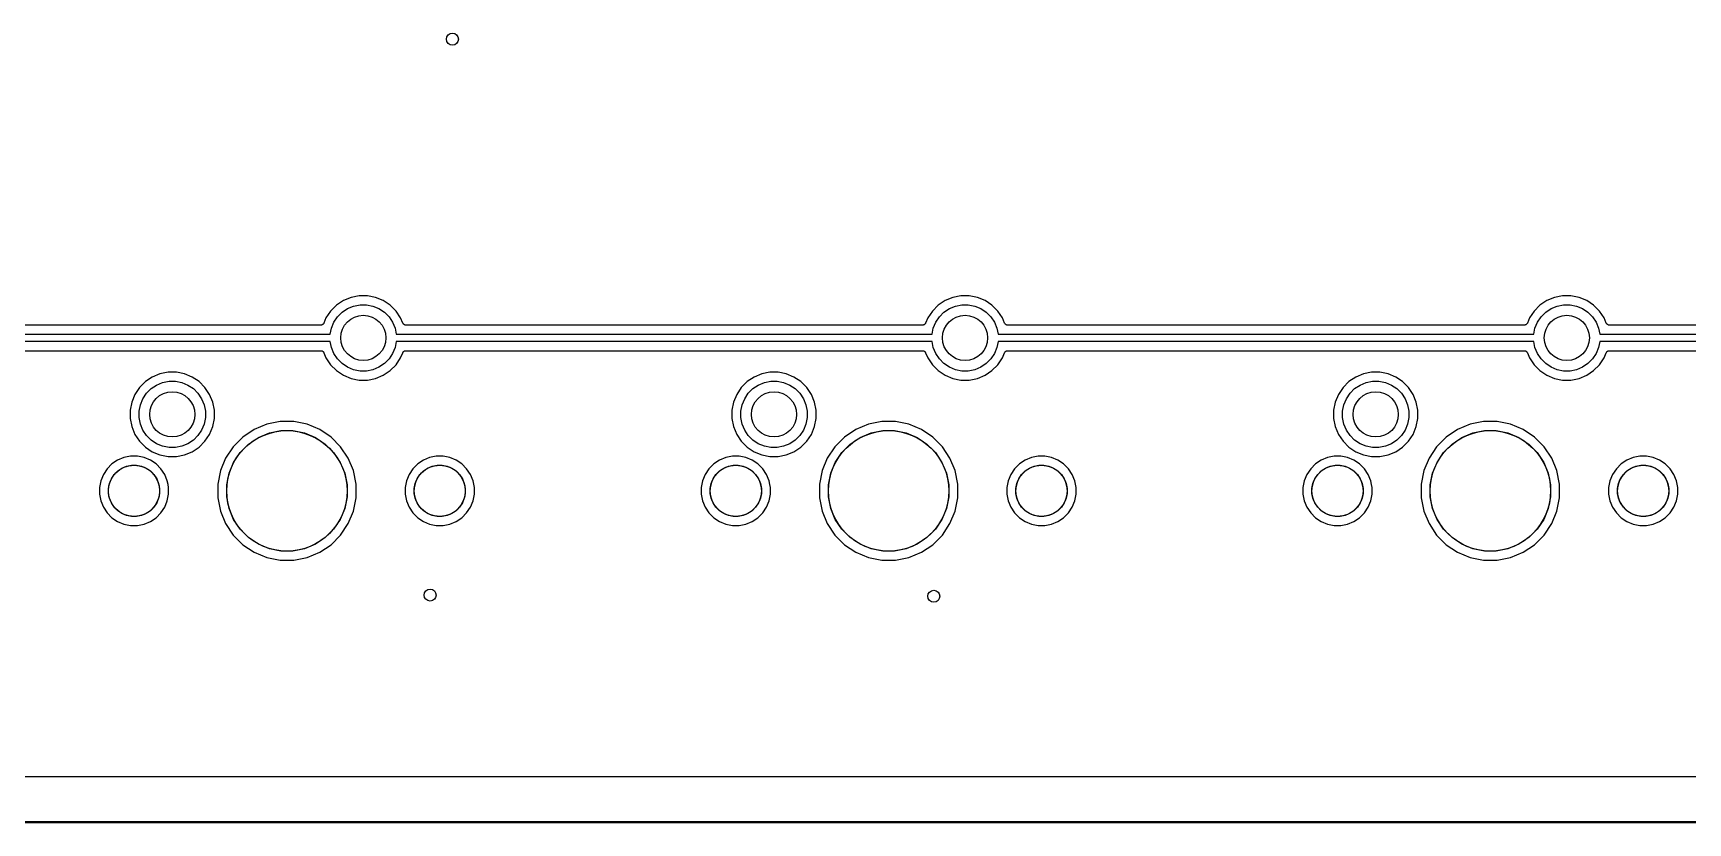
# Model space of a CAD drawing. Extents: x 13 to 148, y -136 to -18.
# Drawn here: x 61.6 to 116.6, y -136 to -109.8 of the extents above; entities that cross this region are included whole.
import ezdxf

# ---------------------------------------------------------------- set-up
doc = ezdxf.new("R2010")
doc.units = 0
doc.layers.add('BLACK', color=7, linetype='CONTINUOUS')

msp = doc.modelspace()

# ---------------------------------------------------------------- linework, layer by layer
at = {"layer": 'BLACK', "linetype": 'CONTINUOUS'}
for p, q in [((71.8768, -118.679), (71.6476, -118.833)), ((72.1316, -118.574), (71.8768, -118.679)), ((72.4021, -118.52), (72.1316, -118.574)), ((72.6779, -118.52), (72.4021, -118.52)), ((72.9484, -118.574), (72.6779, -118.52)), ((73.2031, -118.679), (72.9484, -118.574)), ((73.4324, -118.833), (73.2031, -118.679)), ((91.8768, -118.679), (91.6476, -118.833)), ((92.1316, -118.574), (91.8768, -118.679)), ((92.4021, -118.52), (92.1316, -118.574)), ((92.6779, -118.52), (92.4021, -118.52)), ((92.9484, -118.574), (92.6779, -118.52)), ((93.2031, -118.679), (92.9484, -118.574)), ((93.4324, -118.833), (93.2031, -118.679)), ((111.877, -118.679), (111.648, -118.833)), ((112.132, -118.574), (111.877, -118.679)), ((112.402, -118.52), (112.132, -118.574)), ((112.678, -118.52), (112.402, -118.52)), ((112.948, -118.574), (112.678, -118.52)), ((113.203, -118.679), (112.948, -118.574)), ((113.432, -118.833), (113.203, -118.679)), ((71.2993, -119.257), (71.2288, -119.427)), ((71.4526, -119.028), (71.2993, -119.257)), ((71.6476, -118.833), (71.4526, -119.028)), ((71.5652, -119.399), (71.6856, -119.219)), ((71.6856, -119.219), (71.8388, -119.066)), ((71.8388, -119.066), (72.019, -118.945)), ((72.019, -118.945), (72.2191, -118.862)), ((72.2191, -118.862), (72.4317, -118.82)), ((72.4317, -118.82), (72.6483, -118.82)), ((72.6483, -118.82), (72.8609, -118.862)), ((72.8609, -118.862), (73.061, -118.945)), ((73.061, -118.945), (73.2412, -119.066)), ((73.2412, -119.066), (73.3944, -119.219)), ((73.3944, -119.219), (73.5148, -119.399)), ((73.6274, -119.028), (73.4324, -118.833)), ((73.7807, -119.257), (73.6274, -119.028)), ((73.8512, -119.427), (73.7807, -119.257)), ((91.2993, -119.257), (91.2288, -119.427)), ((91.4526, -119.028), (91.2993, -119.257)), ((91.6476, -118.833), (91.4526, -119.028)), ((91.5652, -119.399), (91.6856, -119.219)), ((91.6856, -119.219), (91.8388, -119.066)), ((91.8388, -119.066), (92.019, -118.945)), ((92.019, -118.945), (92.2191, -118.862)), ((92.2191, -118.862), (92.4317, -118.82)), ((92.4317, -118.82), (92.6483, -118.82)), ((92.6483, -118.82), (92.8609, -118.862)), ((92.8609, -118.862), (93.061, -118.945)), ((93.061, -118.945), (93.2412, -119.066)), ((93.2412, -119.066), (93.3944, -119.219)), ((93.3944, -119.219), (93.5148, -119.399)), ((93.6274, -119.028), (93.4324, -118.833)), ((93.7807, -119.257), (93.6274, -119.028)), ((93.8512, -119.427), (93.7807, -119.257)), ((111.299, -119.257), (111.229, -119.427)), ((111.453, -119.028), (111.299, -119.257)), ((111.648, -118.833), (111.453, -119.028)), ((111.565, -119.399), (111.686, -119.219)), ((111.686, -119.219), (111.839, -119.066)), ((111.839, -119.066), (112.019, -118.945)), ((112.019, -118.945), (112.219, -118.862)), ((112.219, -118.862), (112.432, -118.82)), ((112.432, -118.82), (112.648, -118.82)), ((112.648, -118.82), (112.861, -118.862)), ((112.861, -118.862), (113.061, -118.945)), ((113.061, -118.945), (113.241, -119.066)), ((113.241, -119.066), (113.394, -119.219)), ((113.394, -119.219), (113.515, -119.399)), ((113.627, -119.028), (113.432, -118.833)), ((113.781, -119.257), (113.627, -119.028)), ((113.851, -119.427), (113.781, -119.257)), ((53.6367, -119.795), (71.4433, -119.795)), ((71.1272, -119.495), (53.9528, -119.495)), ((71.1374, -119.494), (71.1272, -119.495)), ((71.1476, -119.493), (71.1374, -119.494)), ((71.1481, -119.493), (71.1476, -119.493)), ((71.1486, -119.493), (71.1481, -119.493)), ((71.1584, -119.49), (71.1486, -119.493)), ((71.1682, -119.487), (71.1584, -119.49)), ((71.1686, -119.487), (71.1682, -119.487)), ((71.1691, -119.487), (71.1686, -119.487)), ((71.1782, -119.482), (71.1691, -119.487)), ((71.1873, -119.477), (71.1782, -119.482)), ((71.1876, -119.477), (71.1873, -119.477)), ((71.1881, -119.477), (71.1876, -119.477)), ((71.196, -119.47), (71.1881, -119.477)), ((71.204, -119.464), (71.196, -119.47)), ((71.2043, -119.463), (71.204, -119.464)), ((71.2047, -119.463), (71.2043, -119.463)), ((71.2112, -119.455), (71.2047, -119.463)), ((71.2178, -119.447), (71.2112, -119.455)), ((71.2181, -119.447), (71.2178, -119.447)), ((71.2184, -119.447), (71.2181, -119.447)), ((71.2233, -119.437), (71.2184, -119.447)), ((71.2282, -119.429), (71.2233, -119.437)), ((71.2286, -119.428), (71.2282, -119.429)), ((71.2288, -119.427), (71.2286, -119.428)), ((71.2286, -119.428), (71.2286, -119.428)), ((71.2286, -119.428), (71.2286, -119.428)), ((71.4433, -119.795), (71.4823, -119.599)), ((71.4823, -119.599), (71.5652, -119.399)), ((73.5148, -119.399), (73.5977, -119.599)), ((73.5977, -119.599), (73.6367, -119.795)), ((73.6367, -119.795), (91.4433, -119.795)), ((73.856, -119.436), (73.8512, -119.427)), ((73.8608, -119.445), (73.856, -119.436)), ((73.8611, -119.446), (73.8608, -119.445)), ((73.8613, -119.446), (73.8611, -119.446)), ((73.8678, -119.454), (73.8613, -119.446)), ((73.8742, -119.462), (73.8678, -119.454)), ((73.8746, -119.462), (73.8742, -119.462)), ((73.8749, -119.463), (73.8746, -119.462)), ((73.8828, -119.469), (73.8749, -119.463)), ((73.8907, -119.476), (73.8828, -119.469)), ((73.8911, -119.476), (73.8907, -119.476)), ((73.8915, -119.476), (73.8911, -119.476)), ((73.9005, -119.481), (73.8915, -119.476)), ((73.9095, -119.486), (73.9005, -119.481)), ((73.9099, -119.486), (73.9095, -119.486)), ((73.9104, -119.486), (73.9099, -119.486)), ((73.9201, -119.489), (73.9104, -119.486)), ((73.9299, -119.493), (73.9201, -119.489)), ((73.9304, -119.493), (73.9299, -119.493)), ((73.9309, -119.493), (73.9304, -119.493)), ((73.941, -119.494), (73.9309, -119.493)), ((73.9513, -119.495), (73.941, -119.494)), ((73.9522, -119.495), (73.9513, -119.495)), ((73.9523, -119.495), (73.9522, -119.495)), ((73.9522, -119.495), (73.9522, -119.495)), ((73.9528, -119.495), (73.9523, -119.495)), ((91.1272, -119.495), (73.9528, -119.495)), ((91.1374, -119.494), (91.1272, -119.495)), ((91.1476, -119.493), (91.1374, -119.494)), ((91.1481, -119.493), (91.1476, -119.493)), ((91.1486, -119.493), (91.1481, -119.493)), ((91.1584, -119.49), (91.1486, -119.493)), ((91.1682, -119.487), (91.1584, -119.49)), ((91.1686, -119.487), (91.1682, -119.487)), ((91.1691, -119.487), (91.1686, -119.487)), ((91.1782, -119.482), (91.1691, -119.487)), ((91.1873, -119.477), (91.1782, -119.482)), ((91.1876, -119.477), (91.1873, -119.477)), ((91.1881, -119.477), (91.1876, -119.477)), ((91.196, -119.47), (91.1881, -119.477)), ((91.204, -119.464), (91.196, -119.47)), ((91.2043, -119.463), (91.204, -119.464)), ((91.2047, -119.463), (91.2043, -119.463)), ((91.2112, -119.455), (91.2047, -119.463)), ((91.2178, -119.447), (91.2112, -119.455)), ((91.2181, -119.447), (91.2178, -119.447)), ((91.2184, -119.447), (91.2181, -119.447)), ((91.2233, -119.437), (91.2184, -119.447)), ((91.2282, -119.429), (91.2233, -119.437)), ((91.2286, -119.428), (91.2282, -119.429)), ((91.2288, -119.427), (91.2286, -119.428)), ((91.2286, -119.428), (91.2286, -119.428)), ((91.2286, -119.428), (91.2286, -119.428)), ((91.4433, -119.795), (91.4823, -119.599)), ((91.4823, -119.599), (91.5652, -119.399)), ((93.5148, -119.399), (93.5977, -119.599)), ((93.5977, -119.599), (93.6367, -119.795)), ((93.6367, -119.795), (111.443, -119.795)), ((93.856, -119.436), (93.8512, -119.427)), ((93.8608, -119.445), (93.856, -119.436)), ((93.8611, -119.446), (93.8608, -119.445)), ((93.8613, -119.446), (93.8611, -119.446)), ((93.8678, -119.454), (93.8613, -119.446)), ((93.8742, -119.462), (93.8678, -119.454)), ((93.8746, -119.462), (93.8742, -119.462)), ((93.8749, -119.463), (93.8746, -119.462)), ((93.8828, -119.469), (93.8749, -119.463)), ((93.8907, -119.476), (93.8828, -119.469)), ((93.8911, -119.476), (93.8907, -119.476)), ((93.8915, -119.476), (93.8911, -119.476)), ((93.9005, -119.481), (93.8915, -119.476)), ((93.9095, -119.486), (93.9005, -119.481)), ((93.9099, -119.486), (93.9095, -119.486)), ((93.9104, -119.486), (93.9099, -119.486)), ((93.9201, -119.489), (93.9104, -119.486)), ((93.9299, -119.493), (93.9201, -119.489)), ((93.9304, -119.493), (93.9299, -119.493)), ((93.9309, -119.493), (93.9304, -119.493)), ((93.941, -119.494), (93.9309, -119.493)), ((93.9513, -119.495), (93.941, -119.494)), ((93.9522, -119.495), (93.9513, -119.495)), ((93.9523, -119.495), (93.9522, -119.495)), ((93.9522, -119.495), (93.9522, -119.495)), ((93.9528, -119.495), (93.9523, -119.495)), ((111.127, -119.495), (93.9528, -119.495)), ((111.137, -119.494), (111.127, -119.495)), ((111.148, -119.493), (111.137, -119.494)), ((111.149, -119.493), (111.148, -119.493)), ((111.148, -119.493), (111.148, -119.493)), ((111.158, -119.49), (111.149, -119.493)), ((111.168, -119.487), (111.158, -119.49)), ((111.169, -119.487), (111.168, -119.487)), ((111.178, -119.482), (111.169, -119.487)), ((111.169, -119.487), (111.169, -119.487)), ((111.187, -119.477), (111.178, -119.482)), ((111.188, -119.477), (111.187, -119.477)), ((111.196, -119.47), (111.188, -119.477)), ((111.188, -119.477), (111.188, -119.477)), ((111.204, -119.464), (111.196, -119.47)), ((111.205, -119.463), (111.204, -119.463)), ((111.204, -119.463), (111.204, -119.464)), ((111.211, -119.455), (111.205, -119.463)), ((111.218, -119.447), (111.211, -119.455)), ((111.223, -119.437), (111.218, -119.447)), ((111.218, -119.447), (111.218, -119.447)), ((111.218, -119.447), (111.218, -119.447)), ((111.228, -119.429), (111.223, -119.437)), ((111.229, -119.428), (111.228, -119.429)), ((111.229, -119.427), (111.229, -119.428)), ((111.229, -119.428), (111.229, -119.428)), ((111.229, -119.428), (111.229, -119.428)), ((111.443, -119.795), (111.482, -119.599)), ((111.482, -119.599), (111.565, -119.399)), ((113.515, -119.399), (113.598, -119.599)), ((113.598, -119.599), (113.637, -119.795)), ((113.637, -119.795), (131.443, -119.795)), ((113.856, -119.436), (113.851, -119.427)), ((113.861, -119.445), (113.856, -119.436)), ((113.861, -119.446), (113.861, -119.445)), ((113.868, -119.454), (113.861, -119.446)), ((113.861, -119.446), (113.861, -119.446)), ((113.874, -119.462), (113.868, -119.454)), ((113.875, -119.462), (113.874, -119.462)), ((113.875, -119.463), (113.875, -119.462)), ((113.883, -119.469), (113.875, -119.463)), ((113.891, -119.476), (113.883, -119.469)), ((113.9, -119.481), (113.891, -119.476)), ((113.891, -119.476), (113.891, -119.476)), ((113.891, -119.476), (113.891, -119.476)), ((113.909, -119.486), (113.9, -119.481)), ((113.91, -119.486), (113.909, -119.486)), ((113.92, -119.489), (113.91, -119.486)), ((113.91, -119.486), (113.91, -119.486)), ((113.93, -119.493), (113.92, -119.489)), ((113.931, -119.493), (113.93, -119.493)), ((113.93, -119.493), (113.93, -119.493)), ((113.941, -119.494), (113.931, -119.493)), ((113.951, -119.495), (113.941, -119.494)), ((113.952, -119.495), (113.951, -119.495)), ((113.953, -119.495), (113.952, -119.495)), ((113.952, -119.495), (113.952, -119.495)), ((113.952, -119.495), (113.952, -119.495)), ((131.127, -119.495), (113.953, -119.495)), ((71.4433, -120.045), (53.6367, -120.045)), ((53.9528, -120.345), (71.1272, -120.345)), ((71.1272, -120.345), (71.1277, -120.345)), ((71.1277, -120.345), (71.1278, -120.345)), ((71.1278, -120.345), (71.1278, -120.345)), ((71.1278, -120.345), (71.1287, -120.345)), ((71.1287, -120.345), (71.1389, -120.346)), ((71.1389, -120.346), (71.1491, -120.347)), ((71.1491, -120.347), (71.1496, -120.347)), ((71.1496, -120.347), (71.1501, -120.347)), ((71.1501, -120.347), (71.1599, -120.351)), ((71.1599, -120.351), (71.1696, -120.354)), ((71.1696, -120.354), (71.1701, -120.354)), ((71.1701, -120.354), (71.1705, -120.354)), ((71.1705, -120.354), (71.1795, -120.359)), ((71.1795, -120.359), (71.1885, -120.364)), ((71.1885, -120.364), (71.1889, -120.364)), ((71.1889, -120.364), (71.1893, -120.364)), ((71.1893, -120.364), (71.1972, -120.371)), ((71.1972, -120.371), (71.2051, -120.377)), ((71.2051, -120.377), (71.2054, -120.378)), ((71.2054, -120.378), (71.2058, -120.378)), ((71.2058, -120.378), (71.2122, -120.386)), ((71.2122, -120.386), (71.2187, -120.394)), ((71.2187, -120.394), (71.2189, -120.394)), ((71.2189, -120.394), (71.2192, -120.395)), ((71.2192, -120.395), (71.224, -120.404)), ((71.224, -120.404), (71.2288, -120.413)), ((71.2288, -120.413), (71.2993, -120.583)), ((71.4823, -120.241), (71.4433, -120.045)), ((71.5652, -120.441), (71.4823, -120.241)), ((71.6856, -120.621), (71.5652, -120.441)), ((73.5148, -120.441), (73.3944, -120.621)), ((73.5977, -120.241), (73.5148, -120.441)), ((73.6367, -120.045), (73.5977, -120.241)), ((91.4433, -120.045), (73.6367, -120.045)), ((73.7807, -120.583), (73.8512, -120.413)), ((73.8512, -120.413), (73.8514, -120.412)), ((73.8514, -120.412), (73.8518, -120.411)), ((73.8514, -120.412), (73.8514, -120.412)), ((73.8514, -120.412), (73.8514, -120.412)), ((73.8518, -120.411), (73.8567, -120.403)), ((73.8567, -120.403), (73.8616, -120.393)), ((73.8616, -120.393), (73.8619, -120.393)), ((73.8619, -120.393), (73.8622, -120.393)), ((73.8622, -120.393), (73.8687, -120.385)), ((73.8687, -120.385), (73.8753, -120.377)), ((73.8753, -120.377), (73.8757, -120.377)), ((73.8757, -120.377), (73.876, -120.376)), ((73.876, -120.376), (73.8839, -120.37)), ((73.8839, -120.37), (73.8919, -120.363)), ((73.8919, -120.363), (73.8924, -120.363)), ((73.8924, -120.363), (73.8927, -120.363)), ((73.8927, -120.363), (73.9018, -120.358)), ((73.9018, -120.358), (73.9109, -120.353)), ((73.9109, -120.353), (73.9113, -120.353)), ((73.9113, -120.353), (73.9118, -120.353)), ((73.9118, -120.353), (73.9216, -120.35)), ((73.9216, -120.35), (73.9314, -120.347)), ((73.9314, -120.347), (73.9319, -120.347)), ((73.9319, -120.347), (73.9324, -120.347)), ((73.9324, -120.347), (73.9425, -120.346)), ((73.9425, -120.346), (73.9528, -120.345)), ((73.9528, -120.345), (91.1272, -120.345)), ((91.1272, -120.345), (91.1277, -120.345)), ((91.1277, -120.345), (91.1278, -120.345)), ((91.1278, -120.345), (91.1278, -120.345)), ((91.1278, -120.345), (91.1287, -120.345)), ((91.1287, -120.345), (91.1389, -120.346)), ((91.1389, -120.346), (91.1491, -120.347)), ((91.1491, -120.347), (91.1496, -120.347)), ((91.1496, -120.347), (91.1501, -120.347)), ((91.1501, -120.347), (91.1599, -120.351)), ((91.1599, -120.351), (91.1696, -120.354)), ((91.1696, -120.354), (91.1701, -120.354)), ((91.1701, -120.354), (91.1705, -120.354)), ((91.1705, -120.354), (91.1795, -120.359)), ((91.1795, -120.359), (91.1885, -120.364)), ((91.1885, -120.364), (91.1889, -120.364)), ((91.1889, -120.364), (91.1893, -120.364)), ((91.1893, -120.364), (91.1972, -120.371)), ((91.1972, -120.371), (91.2051, -120.377)), ((91.2051, -120.377), (91.2054, -120.378)), ((91.2054, -120.378), (91.2058, -120.378)), ((91.2058, -120.378), (91.2122, -120.386)), ((91.2122, -120.386), (91.2187, -120.394)), ((91.2187, -120.394), (91.2189, -120.394)), ((91.2189, -120.394), (91.2192, -120.395)), ((91.2192, -120.395), (91.224, -120.404)), ((91.224, -120.404), (91.2288, -120.413)), ((91.2288, -120.413), (91.2993, -120.583)), ((91.4823, -120.241), (91.4433, -120.045)), ((91.5652, -120.441), (91.4823, -120.241)), ((91.6856, -120.621), (91.5652, -120.441)), ((93.5148, -120.441), (93.3944, -120.621)), ((93.5977, -120.241), (93.5148, -120.441)), ((93.6367, -120.045), (93.5977, -120.241)), ((111.443, -120.045), (93.6367, -120.045)), ((93.7807, -120.583), (93.8512, -120.413)), ((93.8512, -120.413), (93.8514, -120.412)), ((93.8514, -120.412), (93.8518, -120.411)), ((93.8514, -120.412), (93.8514, -120.412)), ((93.8514, -120.412), (93.8514, -120.412)), ((93.8518, -120.411), (93.8567, -120.403)), ((93.8567, -120.403), (93.8616, -120.393)), ((93.8616, -120.393), (93.8619, -120.393)), ((93.8619, -120.393), (93.8622, -120.393)), ((93.8622, -120.393), (93.8687, -120.385)), ((93.8687, -120.385), (93.8753, -120.377)), ((93.8753, -120.377), (93.8757, -120.377)), ((93.8757, -120.377), (93.876, -120.376)), ((93.876, -120.376), (93.8839, -120.37)), ((93.8839, -120.37), (93.8919, -120.363)), ((93.8919, -120.363), (93.8924, -120.363)), ((93.8924, -120.363), (93.8927, -120.363)), ((93.8927, -120.363), (93.9018, -120.358)), ((93.9018, -120.358), (93.9109, -120.353)), ((93.9109, -120.353), (93.9113, -120.353)), ((93.9113, -120.353), (93.9118, -120.353)), ((93.9118, -120.353), (93.9216, -120.35)), ((93.9216, -120.35), (93.9314, -120.347)), ((93.9314, -120.347), (93.9319, -120.347)), ((93.9319, -120.347), (93.9324, -120.347)), ((93.9324, -120.347), (93.9425, -120.346)), ((93.9425, -120.346), (93.9528, -120.345)), ((93.9528, -120.345), (111.127, -120.345)), ((111.127, -120.345), (111.128, -120.345)), ((111.128, -120.345), (111.128, -120.345)), ((111.128, -120.345), (111.128, -120.345)), ((111.128, -120.345), (111.129, -120.345)), ((111.129, -120.345), (111.139, -120.346)), ((111.139, -120.346), (111.149, -120.347)), ((111.149, -120.347), (111.15, -120.347)), ((111.15, -120.347), (111.15, -120.347)), ((111.15, -120.347), (111.16, -120.351)), ((111.16, -120.351), (111.17, -120.354)), ((111.17, -120.354), (111.17, -120.354)), ((111.17, -120.354), (111.171, -120.354)), ((111.171, -120.354), (111.18, -120.359)), ((111.18, -120.359), (111.189, -120.364)), ((111.189, -120.364), (111.189, -120.364)), ((111.189, -120.364), (111.189, -120.364)), ((111.189, -120.364), (111.197, -120.371)), ((111.197, -120.371), (111.205, -120.377)), ((111.205, -120.377), (111.205, -120.378)), ((111.205, -120.378), (111.206, -120.378)), ((111.206, -120.378), (111.212, -120.386)), ((111.212, -120.386), (111.219, -120.394)), ((111.219, -120.394), (111.219, -120.394)), ((111.219, -120.394), (111.219, -120.395)), ((111.219, -120.395), (111.224, -120.404)), ((111.224, -120.404), (111.229, -120.413)), ((111.229, -120.413), (111.299, -120.583)), ((111.482, -120.241), (111.443, -120.045)), ((111.565, -120.441), (111.482, -120.241)), ((111.686, -120.621), (111.565, -120.441)), ((113.515, -120.441), (113.394, -120.621)), ((113.598, -120.241), (113.515, -120.441)), ((113.637, -120.045), (113.598, -120.241)), ((131.443, -120.045), (113.637, -120.045)), ((113.781, -120.583), (113.851, -120.413)), ((113.851, -120.412), (113.852, -120.411)), ((113.851, -120.413), (113.851, -120.412)), ((113.851, -120.412), (113.851, -120.412)), ((113.851, -120.412), (113.851, -120.412)), ((113.852, -120.411), (113.857, -120.403)), ((113.857, -120.403), (113.862, -120.393)), ((113.862, -120.393), (113.869, -120.385)), ((113.862, -120.393), (113.862, -120.393)), ((113.862, -120.393), (113.862, -120.393)), ((113.869, -120.385), (113.875, -120.377)), ((113.875, -120.377), (113.876, -120.377)), ((113.876, -120.376), (113.884, -120.37)), ((113.876, -120.377), (113.876, -120.376)), ((113.884, -120.37), (113.892, -120.363)), ((113.892, -120.363), (113.892, -120.363)), ((113.892, -120.363), (113.893, -120.363)), ((113.893, -120.363), (113.902, -120.358)), ((113.902, -120.358), (113.911, -120.353)), ((113.911, -120.353), (113.911, -120.353)), ((113.911, -120.353), (113.912, -120.353)), ((113.912, -120.353), (113.922, -120.35)), ((113.922, -120.35), (113.931, -120.347)), ((113.931, -120.347), (113.932, -120.347)), ((113.932, -120.347), (113.943, -120.346)), ((113.932, -120.347), (113.932, -120.347)), ((113.943, -120.346), (113.953, -120.345)), ((113.953, -120.345), (131.127, -120.345)), ((71.2993, -120.583), (71.4526, -120.812)), ((71.4526, -120.812), (71.6476, -121.007)), ((71.8388, -120.774), (71.6856, -120.621)), ((72.019, -120.895), (71.8388, -120.774)), ((72.2191, -120.978), (72.019, -120.895)), ((72.4317, -121.02), (72.2191, -120.978)), ((72.8609, -120.978), (72.6483, -121.02)), ((73.061, -120.895), (72.8609, -120.978)), ((73.2412, -120.774), (73.061, -120.895)), ((73.3944, -120.621), (73.2412, -120.774)), ((73.4324, -121.007), (73.6274, -120.812)), ((73.6274, -120.812), (73.7807, -120.583)), ((91.2993, -120.583), (91.4526, -120.812)), ((91.4526, -120.812), (91.6476, -121.007)), ((91.8388, -120.774), (91.6856, -120.621)), ((92.019, -120.895), (91.8388, -120.774)), ((92.2191, -120.978), (92.019, -120.895)), ((92.4317, -121.02), (92.2191, -120.978)), ((92.8609, -120.978), (92.6483, -121.02)), ((93.061, -120.895), (92.8609, -120.978)), ((93.2412, -120.774), (93.061, -120.895)), ((93.3944, -120.621), (93.2412, -120.774)), ((93.4324, -121.007), (93.6274, -120.812)), ((93.6274, -120.812), (93.7807, -120.583)), ((111.299, -120.583), (111.453, -120.812)), ((111.453, -120.812), (111.648, -121.007)), ((111.839, -120.774), (111.686, -120.621)), ((112.019, -120.895), (111.839, -120.774)), ((112.219, -120.978), (112.019, -120.895)), ((112.432, -121.02), (112.219, -120.978)), ((112.861, -120.978), (112.648, -121.02)), ((113.061, -120.895), (112.861, -120.978)), ((113.241, -120.774), (113.061, -120.895)), ((113.394, -120.621), (113.241, -120.774)), ((113.432, -121.007), (113.627, -120.812)), ((113.627, -120.812), (113.781, -120.583)), ((65.2976, -121.373), (65.1025, -121.568)), ((65.5268, -121.219), (65.2976, -121.373)), ((65.4888, -121.606), (65.669, -121.485)), ((65.7816, -121.114), (65.5268, -121.219)), ((65.669, -121.485), (65.8691, -121.402)), ((66.0521, -121.06), (65.7816, -121.114)), ((65.8691, -121.402), (66.0817, -121.36)), ((66.3279, -121.06), (66.0521, -121.06)), ((66.0817, -121.36), (66.2983, -121.36)), ((66.2983, -121.36), (66.5109, -121.402)), ((66.5984, -121.114), (66.3279, -121.06)), ((66.5109, -121.402), (66.711, -121.485)), ((66.8531, -121.219), (66.5984, -121.114)), ((66.711, -121.485), (66.8912, -121.606)), ((67.0824, -121.373), (66.8531, -121.219)), ((67.2775, -121.568), (67.0824, -121.373)), ((71.6476, -121.007), (71.8768, -121.161)), ((71.8768, -121.161), (72.1316, -121.266)), ((72.1316, -121.266), (72.4021, -121.32)), ((72.4021, -121.32), (72.6779, -121.32)), ((72.6483, -121.02), (72.4317, -121.02)), ((72.6779, -121.32), (72.9484, -121.266)), ((72.9484, -121.266), (73.2031, -121.161)), ((73.2031, -121.161), (73.4324, -121.007)), ((85.2976, -121.373), (85.1025, -121.568)), ((85.5268, -121.219), (85.2976, -121.373)), ((85.4888, -121.606), (85.669, -121.485)), ((85.7816, -121.114), (85.5268, -121.219)), ((85.669, -121.485), (85.8691, -121.402)), ((86.0521, -121.06), (85.7816, -121.114)), ((85.8691, -121.402), (86.0817, -121.36)), ((86.3279, -121.06), (86.0521, -121.06)), ((86.0817, -121.36), (86.2983, -121.36)), ((86.2983, -121.36), (86.5109, -121.402)), ((86.5984, -121.114), (86.3279, -121.06)), ((86.5109, -121.402), (86.711, -121.485)), ((86.8531, -121.219), (86.5984, -121.114)), ((86.711, -121.485), (86.8912, -121.606)), ((87.0824, -121.373), (86.8531, -121.219)), ((87.2775, -121.568), (87.0824, -121.373)), ((91.6476, -121.007), (91.8768, -121.161)), ((91.8768, -121.161), (92.1316, -121.266)), ((92.1316, -121.266), (92.4021, -121.32)), ((92.4021, -121.32), (92.6779, -121.32)), ((92.6483, -121.02), (92.4317, -121.02)), ((92.6779, -121.32), (92.9484, -121.266)), ((92.9484, -121.266), (93.2031, -121.161)), ((93.2031, -121.161), (93.4324, -121.007)), ((105.298, -121.373), (105.103, -121.568)), ((105.527, -121.219), (105.298, -121.373)), ((105.489, -121.606), (105.669, -121.485)), ((105.782, -121.114), (105.527, -121.219)), ((105.669, -121.485), (105.869, -121.402)), ((106.052, -121.06), (105.782, -121.114)), ((105.869, -121.402), (106.082, -121.36)), ((106.328, -121.06), (106.052, -121.06)), ((106.082, -121.36), (106.298, -121.36)), ((106.298, -121.36), (106.511, -121.402)), ((106.598, -121.114), (106.328, -121.06)), ((106.511, -121.402), (106.711, -121.485)), ((106.853, -121.219), (106.598, -121.114)), ((106.711, -121.485), (106.891, -121.606)), ((107.082, -121.373), (106.853, -121.219)), ((107.277, -121.568), (107.082, -121.373)), ((111.648, -121.007), (111.877, -121.161)), ((111.877, -121.161), (112.132, -121.266)), ((112.132, -121.266), (112.402, -121.32)), ((112.402, -121.32), (112.678, -121.32)), ((112.648, -121.02), (112.432, -121.02)), ((112.678, -121.32), (112.948, -121.266)), ((112.948, -121.266), (113.203, -121.161)), ((113.203, -121.161), (113.432, -121.007)), ((64.8438, -122.052), (64.79, -122.322)), ((64.9493, -121.797), (64.8438, -122.052)), ((65.1025, -121.568), (64.9493, -121.797)), ((65.1323, -122.139), (65.2152, -121.939)), ((65.2152, -121.939), (65.3356, -121.759)), ((65.3356, -121.759), (65.4888, -121.606)), ((66.8912, -121.606), (67.0444, -121.759)), ((67.0444, -121.759), (67.1648, -121.939)), ((67.1648, -121.939), (67.2477, -122.139)), ((67.4307, -121.797), (67.2775, -121.568)), ((67.5362, -122.052), (67.4307, -121.797)), ((67.59, -122.322), (67.5362, -122.052)), ((84.8438, -122.052), (84.79, -122.322)), ((84.9493, -121.797), (84.8438, -122.052)), ((85.1025, -121.568), (84.9493, -121.797)), ((85.1323, -122.139), (85.2152, -121.939)), ((85.2152, -121.939), (85.3356, -121.759)), ((85.3356, -121.759), (85.4888, -121.606)), ((86.8912, -121.606), (87.0444, -121.759)), ((87.0444, -121.759), (87.1648, -121.939)), ((87.1648, -121.939), (87.2477, -122.139)), ((87.4307, -121.797), (87.2775, -121.568)), ((87.5362, -122.052), (87.4307, -121.797)), ((87.59, -122.322), (87.5362, -122.052)), ((104.844, -122.052), (104.79, -122.322)), ((104.949, -121.797), (104.844, -122.052)), ((105.103, -121.568), (104.949, -121.797)), ((105.132, -122.139), (105.215, -121.939)), ((105.215, -121.939), (105.336, -121.759)), ((105.336, -121.759), (105.489, -121.606)), ((106.891, -121.606), (107.044, -121.759)), ((107.044, -121.759), (107.165, -121.939)), ((107.165, -121.939), (107.248, -122.139)), ((107.431, -121.797), (107.277, -121.568)), ((107.536, -122.052), (107.431, -121.797)), ((107.59, -122.322), (107.536, -122.052)), ((64.79, -122.322), (64.79, -122.598)), ((64.79, -122.598), (64.8438, -122.868)), ((65.09, -122.352), (65.1323, -122.139)), ((65.09, -122.568), (65.09, -122.352)), ((65.1323, -122.781), (65.09, -122.568)), ((67.2477, -122.139), (67.29, -122.352)), ((67.29, -122.568), (67.2477, -122.781)), ((67.29, -122.352), (67.29, -122.568)), ((67.5362, -122.868), (67.59, -122.598)), ((67.59, -122.598), (67.59, -122.322)), ((84.79, -122.322), (84.79, -122.598)), ((84.79, -122.598), (84.8438, -122.868)), ((85.09, -122.352), (85.1323, -122.139)), ((85.09, -122.568), (85.09, -122.352)), ((85.1323, -122.781), (85.09, -122.568)), ((87.2477, -122.139), (87.29, -122.352)), ((87.29, -122.568), (87.2477, -122.781)), ((87.29, -122.352), (87.29, -122.568)), ((87.5362, -122.868), (87.59, -122.598)), ((87.59, -122.598), (87.59, -122.322)), ((104.79, -122.322), (104.79, -122.598)), ((104.79, -122.598), (104.844, -122.868)), ((105.09, -122.352), (105.132, -122.139)), ((105.09, -122.568), (105.09, -122.352)), ((105.132, -122.781), (105.09, -122.568)), ((107.248, -122.139), (107.29, -122.352)), ((107.29, -122.568), (107.248, -122.781)), ((107.29, -122.352), (107.29, -122.568)), ((107.536, -122.868), (107.59, -122.598)), ((107.59, -122.598), (107.59, -122.322)), ((64.8438, -122.868), (64.9493, -123.123)), ((64.9493, -123.123), (65.1025, -123.352)), ((65.2152, -122.981), (65.1323, -122.781)), ((65.3356, -123.161), (65.2152, -122.981)), ((65.4888, -123.314), (65.3356, -123.161)), ((67.0444, -123.161), (66.8912, -123.314)), ((67.1648, -122.981), (67.0444, -123.161)), ((67.2477, -122.781), (67.1648, -122.981)), ((67.2775, -123.352), (67.4307, -123.123)), ((67.4307, -123.123), (67.5362, -122.868)), ((68.9105, -122.962), (68.5338, -123.213)), ((69.3291, -122.788), (68.9105, -122.962)), ((69.0526, -123.228), (69.4166, -123.077)), ((69.7735, -122.7), (69.3291, -122.788)), ((69.4166, -123.077), (69.803, -123)), ((70.2265, -122.7), (69.7735, -122.7)), ((69.803, -123), (70.197, -123)), ((70.197, -123), (70.5834, -123.077)), ((70.6709, -122.788), (70.2265, -122.7)), ((70.5834, -123.077), (70.9474, -123.228)), ((71.0895, -122.962), (70.6709, -122.788)), ((71.4662, -123.213), (71.0895, -122.962)), ((84.8438, -122.868), (84.9493, -123.123)), ((84.9493, -123.123), (85.1025, -123.352)), ((85.2152, -122.981), (85.1323, -122.781)), ((85.3356, -123.161), (85.2152, -122.981)), ((85.4888, -123.314), (85.3356, -123.161)), ((87.0444, -123.161), (86.8912, -123.314)), ((87.1648, -122.981), (87.0444, -123.161)), ((87.2477, -122.781), (87.1648, -122.981)), ((87.2775, -123.352), (87.4307, -123.123)), ((87.4307, -123.123), (87.5362, -122.868)), ((88.9105, -122.962), (88.5338, -123.213)), ((89.3291, -122.788), (88.9105, -122.962)), ((89.0526, -123.228), (89.4166, -123.077)), ((89.7735, -122.7), (89.3291, -122.788)), ((89.4166, -123.077), (89.803, -123)), ((90.2265, -122.7), (89.7735, -122.7)), ((89.803, -123), (90.197, -123)), ((90.197, -123), (90.5834, -123.077)), ((90.6709, -122.788), (90.2265, -122.7)), ((90.5834, -123.077), (90.9474, -123.228)), ((91.0895, -122.962), (90.6709, -122.788)), ((91.4662, -123.213), (91.0895, -122.962)), ((104.844, -122.868), (104.949, -123.123)), ((104.949, -123.123), (105.103, -123.352)), ((105.215, -122.981), (105.132, -122.781)), ((105.336, -123.161), (105.215, -122.981)), ((105.489, -123.314), (105.336, -123.161)), ((107.044, -123.161), (106.891, -123.314)), ((107.165, -122.981), (107.044, -123.161)), ((107.248, -122.781), (107.165, -122.981)), ((107.277, -123.352), (107.431, -123.123)), ((107.431, -123.123), (107.536, -122.868)), ((108.911, -122.962), (108.534, -123.213)), ((109.329, -122.788), (108.911, -122.962)), ((109.053, -123.228), (109.417, -123.077)), ((109.773, -122.7), (109.329, -122.788)), ((109.417, -123.077), (109.803, -123)), ((110.227, -122.7), (109.773, -122.7)), ((109.803, -123), (110.197, -123)), ((110.197, -123), (110.583, -123.077)), ((110.671, -122.788), (110.227, -122.7)), ((110.583, -123.077), (110.947, -123.228)), ((111.089, -122.962), (110.671, -122.788)), ((111.466, -123.213), (111.089, -122.962)), ((65.1025, -123.352), (65.2976, -123.547)), ((65.2976, -123.547), (65.5268, -123.701)), ((65.669, -123.435), (65.4888, -123.314)), ((65.5268, -123.701), (65.7816, -123.806)), ((65.8691, -123.518), (65.669, -123.435)), ((66.0817, -123.56), (65.8691, -123.518)), ((66.2983, -123.56), (66.0817, -123.56)), ((66.5109, -123.518), (66.2983, -123.56)), ((66.711, -123.435), (66.5109, -123.518)), ((66.5984, -123.806), (66.8531, -123.701)), ((66.8912, -123.314), (66.711, -123.435)), ((66.8531, -123.701), (67.0824, -123.547)), ((67.0824, -123.547), (67.2775, -123.352)), ((68.2135, -123.534), (67.9618, -123.911)), ((68.5338, -123.213), (68.2135, -123.534)), ((68.2276, -124.053), (68.4465, -123.725)), ((68.4465, -123.725), (68.7251, -123.446)), ((68.7251, -123.446), (69.0526, -123.228)), ((70.9474, -123.228), (71.2749, -123.446)), ((71.2749, -123.446), (71.5535, -123.725)), ((71.7865, -123.534), (71.4662, -123.213)), ((71.5535, -123.725), (71.7724, -124.053)), ((72.0382, -123.911), (71.7865, -123.534)), ((85.1025, -123.352), (85.2976, -123.547)), ((85.2976, -123.547), (85.5268, -123.701)), ((85.669, -123.435), (85.4888, -123.314)), ((85.5268, -123.701), (85.7816, -123.806)), ((85.8691, -123.518), (85.669, -123.435)), ((86.0817, -123.56), (85.8691, -123.518)), ((86.2983, -123.56), (86.0817, -123.56)), ((86.5109, -123.518), (86.2983, -123.56)), ((86.711, -123.435), (86.5109, -123.518)), ((86.5984, -123.806), (86.8531, -123.701)), ((86.8912, -123.314), (86.711, -123.435)), ((86.8531, -123.701), (87.0824, -123.547)), ((87.0824, -123.547), (87.2775, -123.352)), ((88.2135, -123.534), (87.9618, -123.911)), ((88.5338, -123.213), (88.2135, -123.534)), ((88.2276, -124.053), (88.4465, -123.725)), ((88.4465, -123.725), (88.7251, -123.446)), ((88.7251, -123.446), (89.0526, -123.228)), ((90.9474, -123.228), (91.2749, -123.446)), ((91.2749, -123.446), (91.5535, -123.725)), ((91.7865, -123.534), (91.4662, -123.213)), ((91.5535, -123.725), (91.7724, -124.053)), ((92.0382, -123.911), (91.7865, -123.534)), ((105.103, -123.352), (105.298, -123.547)), ((105.298, -123.547), (105.527, -123.701)), ((105.669, -123.435), (105.489, -123.314)), ((105.527, -123.701), (105.782, -123.806)), ((105.869, -123.518), (105.669, -123.435)), ((106.082, -123.56), (105.869, -123.518)), ((106.298, -123.56), (106.082, -123.56)), ((106.511, -123.518), (106.298, -123.56)), ((106.711, -123.435), (106.511, -123.518)), ((106.598, -123.806), (106.853, -123.701)), ((106.891, -123.314), (106.711, -123.435)), ((106.853, -123.701), (107.082, -123.547)), ((107.082, -123.547), (107.277, -123.352)), ((108.213, -123.534), (107.962, -123.911)), ((108.534, -123.213), (108.213, -123.534)), ((108.228, -124.053), (108.446, -123.725)), ((108.446, -123.725), (108.725, -123.446)), ((108.725, -123.446), (109.053, -123.228)), ((110.947, -123.228), (111.275, -123.446)), ((111.275, -123.446), (111.554, -123.725)), ((111.787, -123.534), (111.466, -123.213)), ((111.554, -123.725), (111.772, -124.053)), ((112.038, -123.911), (111.787, -123.534)), ((64.0267, -124.267), (63.9009, -124.455)), ((64.1869, -124.107), (64.0267, -124.267)), ((64.3753, -123.981), (64.1869, -124.107)), ((64.5846, -123.894), (64.3753, -123.981)), ((64.3782, -124.34), (64.5174, -124.247)), ((64.5174, -124.247), (64.6721, -124.183)), ((64.8067, -123.85), (64.5846, -123.894)), ((64.6721, -124.183), (64.8363, -124.15)), ((65.0333, -123.85), (64.8067, -123.85)), ((64.8363, -124.15), (65.0037, -124.15)), ((65.0037, -124.15), (65.1679, -124.183)), ((65.2554, -123.894), (65.0333, -123.85)), ((65.1679, -124.183), (65.3226, -124.247)), ((65.4647, -123.981), (65.2554, -123.894)), ((65.3226, -124.247), (65.4618, -124.34)), ((65.6531, -124.107), (65.4647, -123.981)), ((65.8133, -124.267), (65.6531, -124.107)), ((65.7816, -123.806), (66.0521, -123.86)), ((65.9391, -124.455), (65.8133, -124.267)), ((66.0521, -123.86), (66.3279, -123.86)), ((66.3279, -123.86), (66.5984, -123.806)), ((67.9618, -123.911), (67.7884, -124.329)), ((68.0769, -124.417), (68.2276, -124.053)), ((71.7724, -124.053), (71.9231, -124.417)), ((72.2116, -124.329), (72.0382, -123.911)), ((74.1867, -124.267), (74.0609, -124.455)), ((74.3469, -124.107), (74.1867, -124.267)), ((74.5353, -123.981), (74.3469, -124.107)), ((74.7446, -123.894), (74.5353, -123.981)), ((74.5382, -124.34), (74.6774, -124.247)), ((74.6774, -124.247), (74.8321, -124.183)), ((74.9667, -123.85), (74.7446, -123.894)), ((74.8321, -124.183), (74.9963, -124.15)), ((75.1933, -123.85), (74.9667, -123.85)), ((74.9963, -124.15), (75.1637, -124.15)), ((75.1637, -124.15), (75.3279, -124.183)), ((75.4154, -123.894), (75.1933, -123.85)), ((75.3279, -124.183), (75.4826, -124.247)), ((75.6247, -123.981), (75.4154, -123.894)), ((75.4826, -124.247), (75.6218, -124.34)), ((75.8131, -124.107), (75.6247, -123.981)), ((75.9733, -124.267), (75.8131, -124.107)), ((76.0991, -124.455), (75.9733, -124.267)), ((84.0267, -124.267), (83.9009, -124.455)), ((84.1869, -124.107), (84.0267, -124.267)), ((84.3753, -123.981), (84.1869, -124.107)), ((84.5846, -123.894), (84.3753, -123.981)), ((84.3782, -124.34), (84.5174, -124.247)), ((84.5174, -124.247), (84.6721, -124.183)), ((84.8067, -123.85), (84.5846, -123.894)), ((84.6721, -124.183), (84.8363, -124.15)), ((85.0333, -123.85), (84.8067, -123.85)), ((84.8363, -124.15), (85.0037, -124.15)), ((85.0037, -124.15), (85.1679, -124.183)), ((85.2554, -123.894), (85.0333, -123.85)), ((85.1679, -124.183), (85.3226, -124.247)), ((85.4647, -123.981), (85.2554, -123.894)), ((85.3226, -124.247), (85.4618, -124.34)), ((85.6531, -124.107), (85.4647, -123.981)), ((85.8133, -124.267), (85.6531, -124.107)), ((85.7816, -123.806), (86.0521, -123.86)), ((85.9391, -124.455), (85.8133, -124.267)), ((86.0521, -123.86), (86.3279, -123.86)), ((86.3279, -123.86), (86.5984, -123.806)), ((87.9618, -123.911), (87.7884, -124.329)), ((88.0769, -124.417), (88.2276, -124.053)), ((91.7724, -124.053), (91.9231, -124.417)), ((92.2116, -124.329), (92.0382, -123.911)), ((94.1867, -124.267), (94.0609, -124.455)), ((94.3469, -124.107), (94.1867, -124.267)), ((94.5353, -123.981), (94.3469, -124.107)), ((94.7446, -123.894), (94.5353, -123.981)), ((94.5382, -124.34), (94.6774, -124.247)), ((94.6774, -124.247), (94.8321, -124.183)), ((94.9667, -123.85), (94.7446, -123.894)), ((94.8321, -124.183), (94.9963, -124.15)), ((95.1933, -123.85), (94.9667, -123.85)), ((94.9963, -124.15), (95.1637, -124.15)), ((95.1637, -124.15), (95.3279, -124.183)), ((95.4154, -123.894), (95.1933, -123.85)), ((95.3279, -124.183), (95.4826, -124.247)), ((95.6247, -123.981), (95.4154, -123.894)), ((95.4826, -124.247), (95.6218, -124.34)), ((95.8131, -124.107), (95.6247, -123.981)), ((95.9733, -124.267), (95.8131, -124.107)), ((96.0991, -124.455), (95.9733, -124.267)), ((104.027, -124.267), (103.901, -124.455)), ((104.187, -124.107), (104.027, -124.267)), ((104.375, -123.981), (104.187, -124.107)), ((104.585, -123.894), (104.375, -123.981)), ((104.378, -124.34), (104.517, -124.247)), ((104.517, -124.247), (104.672, -124.183)), ((104.807, -123.85), (104.585, -123.894)), ((104.672, -124.183), (104.836, -124.15)), ((105.033, -123.85), (104.807, -123.85)), ((104.836, -124.15), (105.004, -124.15)), ((105.004, -124.15), (105.168, -124.183)), ((105.255, -123.894), (105.033, -123.85)), ((105.168, -124.183), (105.323, -124.247)), ((105.465, -123.981), (105.255, -123.894)), ((105.323, -124.247), (105.462, -124.34)), ((105.653, -124.107), (105.465, -123.981)), ((105.813, -124.267), (105.653, -124.107)), ((105.782, -123.806), (106.052, -123.86)), ((105.939, -124.455), (105.813, -124.267)), ((106.052, -123.86), (106.328, -123.86)), ((106.328, -123.86), (106.598, -123.806)), ((107.962, -123.911), (107.788, -124.329)), ((108.077, -124.417), (108.228, -124.053)), ((111.772, -124.053), (111.923, -124.417)), ((112.212, -124.329), (112.038, -123.911)), ((114.187, -124.267), (114.061, -124.455)), ((114.347, -124.107), (114.187, -124.267)), ((114.535, -123.981), (114.347, -124.107)), ((114.745, -123.894), (114.535, -123.981)), ((114.538, -124.34), (114.677, -124.247)), ((114.677, -124.247), (114.832, -124.183)), ((114.967, -123.85), (114.745, -123.894)), ((114.832, -124.183), (114.996, -124.15)), ((115.193, -123.85), (114.967, -123.85)), ((114.996, -124.15), (115.164, -124.15)), ((115.164, -124.15), (115.328, -124.183)), ((115.415, -123.894), (115.193, -123.85)), ((115.328, -124.183), (115.483, -124.247)), ((115.625, -123.981), (115.415, -123.894)), ((115.483, -124.247), (115.622, -124.34)), ((115.813, -124.107), (115.625, -123.981)), ((115.973, -124.267), (115.813, -124.107)), ((116.099, -124.455), (115.973, -124.267)), ((63.8142, -124.665), (63.77, -124.887)), ((63.9009, -124.455), (63.8142, -124.665)), ((64.07, -124.916), (64.1027, -124.752)), ((64.1027, -124.752), (64.1667, -124.597)), ((64.1667, -124.597), (64.2598, -124.458)), ((64.2598, -124.458), (64.3782, -124.34)), ((65.4618, -124.34), (65.5802, -124.458)), ((65.5802, -124.458), (65.6733, -124.597)), ((65.6733, -124.597), (65.7373, -124.752)), ((65.7373, -124.752), (65.77, -124.916)), ((66.0258, -124.665), (65.9391, -124.455)), ((66.0495, -124.784), (66.0258, -124.665)), ((66.0496, -124.784), (66.0495, -124.784)), ((66.07, -124.887), (66.0496, -124.784)), ((67.7884, -124.329), (67.7, -124.773)), ((67.7, -124.773), (67.7, -125.227)), ((68, -124.803), (68.0769, -124.417)), ((68, -125.197), (68, -124.803)), ((71.9231, -124.417), (72, -124.803)), ((72, -124.803), (72, -125.197)), ((72.3, -124.773), (72.2116, -124.329)), ((72.3, -125.227), (72.3, -124.773)), ((73.9742, -124.665), (73.93, -124.887)), ((74.0609, -124.455), (73.9742, -124.665)), ((74.23, -124.916), (74.2627, -124.752)), ((74.2627, -124.752), (74.3267, -124.597)), ((74.3267, -124.597), (74.4198, -124.458)), ((74.4198, -124.458), (74.5382, -124.34)), ((75.6218, -124.34), (75.7402, -124.458)), ((75.7402, -124.458), (75.8333, -124.597)), ((75.8333, -124.597), (75.8973, -124.752)), ((75.8973, -124.752), (75.93, -124.916)), ((76.1858, -124.665), (76.0991, -124.455)), ((76.23, -124.887), (76.1858, -124.665)), ((83.8142, -124.665), (83.77, -124.887)), ((83.9009, -124.455), (83.8142, -124.665)), ((84.07, -124.916), (84.1027, -124.752)), ((84.1027, -124.752), (84.1667, -124.597)), ((84.1667, -124.597), (84.2598, -124.458)), ((84.2598, -124.458), (84.3782, -124.34)), ((85.4618, -124.34), (85.5802, -124.458)), ((85.5802, -124.458), (85.6733, -124.597)), ((85.6733, -124.597), (85.7373, -124.752)), ((85.7373, -124.752), (85.77, -124.916)), ((86.0258, -124.665), (85.9391, -124.455)), ((86.0495, -124.784), (86.0258, -124.665)), ((86.0496, -124.784), (86.0495, -124.784)), ((86.07, -124.887), (86.0496, -124.784)), ((87.7884, -124.329), (87.7, -124.773)), ((87.7, -124.773), (87.7, -125.227)), ((88, -124.803), (88.0769, -124.417)), ((88, -125.197), (88, -124.803)), ((91.9231, -124.417), (92, -124.803)), ((92, -124.803), (92, -125.197)), ((92.3, -124.773), (92.2116, -124.329)), ((92.3, -125.227), (92.3, -124.773)), ((93.9742, -124.665), (93.93, -124.887)), ((94.0609, -124.455), (93.9742, -124.665)), ((94.23, -124.916), (94.2627, -124.752)), ((94.2627, -124.752), (94.3267, -124.597)), ((94.3267, -124.597), (94.4198, -124.458)), ((94.4198, -124.458), (94.5382, -124.34)), ((95.6218, -124.34), (95.7402, -124.458)), ((95.7402, -124.458), (95.8333, -124.597)), ((95.8333, -124.597), (95.8973, -124.752)), ((95.8973, -124.752), (95.93, -124.916)), ((96.1858, -124.665), (96.0991, -124.455)), ((96.23, -124.887), (96.1858, -124.665)), ((103.814, -124.665), (103.77, -124.887)), ((103.901, -124.455), (103.814, -124.665)), ((104.07, -124.916), (104.103, -124.752)), ((104.103, -124.752), (104.167, -124.597)), ((104.167, -124.597), (104.26, -124.458)), ((104.26, -124.458), (104.378, -124.34)), ((105.462, -124.34), (105.58, -124.458)), ((105.58, -124.458), (105.673, -124.597)), ((105.673, -124.597), (105.737, -124.752)), ((105.737, -124.752), (105.77, -124.916)), ((106.026, -124.665), (105.939, -124.455)), ((106.05, -124.784), (106.026, -124.665)), ((106.07, -124.887), (106.05, -124.784)), ((106.05, -124.784), (106.05, -124.784)), ((107.788, -124.329), (107.7, -124.773)), ((107.7, -124.773), (107.7, -125.227)), ((108, -124.803), (108.077, -124.417)), ((108, -125.197), (108, -124.803)), ((111.923, -124.417), (112, -124.803)), ((112, -124.803), (112, -125.197)), ((112.3, -124.773), (112.212, -124.329)), ((112.3, -125.227), (112.3, -124.773)), ((113.974, -124.665), (113.93, -124.887)), ((114.061, -124.455), (113.974, -124.665)), ((114.23, -124.916), (114.263, -124.752)), ((114.263, -124.752), (114.327, -124.597)), ((114.327, -124.597), (114.42, -124.458)), ((114.42, -124.458), (114.538, -124.34)), ((115.622, -124.34), (115.74, -124.458)), ((115.74, -124.458), (115.833, -124.597)), ((115.833, -124.597), (115.897, -124.752)), ((115.897, -124.752), (115.93, -124.916)), ((116.186, -124.665), (116.099, -124.455)), ((116.23, -124.887), (116.186, -124.665)), ((63.77, -124.887), (63.77, -125.113)), ((63.77, -125.113), (63.8142, -125.335)), ((63.8142, -125.335), (63.9009, -125.545)), ((64.07, -125.084), (64.07, -124.916)), ((64.1027, -125.248), (64.07, -125.084)), ((64.1667, -125.403), (64.1027, -125.248)), ((65.7373, -125.248), (65.6733, -125.403)), ((65.77, -125.084), (65.7373, -125.248)), ((65.77, -124.916), (65.77, -125.084)), ((65.9391, -125.545), (66.0258, -125.335)), ((66.0258, -125.335), (66.07, -125.113)), ((66.07, -125.113), (66.07, -124.887)), ((67.7, -125.227), (67.7884, -125.671)), ((68.0769, -125.583), (68, -125.197)), ((72, -125.197), (71.9231, -125.583)), ((72.2116, -125.671), (72.3, -125.227)), ((73.93, -124.887), (73.93, -125.113)), ((73.93, -125.113), (73.9742, -125.335)), ((73.9742, -125.335), (74.0609, -125.545)), ((74.23, -125.084), (74.23, -124.916)), ((74.2627, -125.248), (74.23, -125.084)), ((74.3267, -125.403), (74.2627, -125.248)), ((75.8973, -125.248), (75.8333, -125.403)), ((75.93, -125.084), (75.8973, -125.248)), ((75.93, -124.916), (75.93, -125.084)), ((76.0991, -125.545), (76.1858, -125.335)), ((76.1858, -125.335), (76.23, -125.113)), ((76.23, -125.113), (76.23, -124.887)), ((83.77, -124.887), (83.77, -125.113)), ((83.77, -125.113), (83.8142, -125.335)), ((83.8142, -125.335), (83.9009, -125.545)), ((84.07, -125.084), (84.07, -124.916)), ((84.1027, -125.248), (84.07, -125.084)), ((84.1667, -125.403), (84.1027, -125.248)), ((85.7373, -125.248), (85.6733, -125.403)), ((85.77, -125.084), (85.7373, -125.248)), ((85.77, -124.916), (85.77, -125.084)), ((85.9391, -125.545), (86.0258, -125.335)), ((86.0258, -125.335), (86.07, -125.113)), ((86.07, -125.113), (86.07, -124.887)), ((87.7, -125.227), (87.7884, -125.671)), ((88.0769, -125.583), (88, -125.197)), ((92, -125.197), (91.9231, -125.583)), ((92.2116, -125.671), (92.3, -125.227)), ((93.93, -124.887), (93.93, -125.113)), ((93.93, -125.113), (93.9742, -125.335)), ((93.9742, -125.335), (94.0609, -125.545)), ((94.23, -125.084), (94.23, -124.916)), ((94.2627, -125.248), (94.23, -125.084)), ((94.3267, -125.403), (94.2627, -125.248)), ((95.8973, -125.248), (95.8333, -125.403)), ((95.93, -125.084), (95.8973, -125.248)), ((95.93, -124.916), (95.93, -125.084)), ((96.0991, -125.545), (96.1858, -125.335)), ((96.1858, -125.335), (96.23, -125.113)), ((96.23, -125.113), (96.23, -124.887)), ((103.77, -124.887), (103.77, -125.113)), ((103.77, -125.113), (103.814, -125.335)), ((103.814, -125.335), (103.901, -125.545)), ((104.07, -125.084), (104.07, -124.916)), ((104.103, -125.248), (104.07, -125.084)), ((104.167, -125.403), (104.103, -125.248)), ((105.737, -125.248), (105.673, -125.403)), ((105.77, -125.084), (105.737, -125.248)), ((105.77, -124.916), (105.77, -125.084)), ((105.939, -125.545), (106.026, -125.335)), ((106.026, -125.335), (106.07, -125.113)), ((106.07, -125.113), (106.07, -124.887)), ((107.7, -125.227), (107.788, -125.671)), ((108.077, -125.583), (108, -125.197)), ((112, -125.197), (111.923, -125.583)), ((112.212, -125.671), (112.3, -125.227)), ((113.93, -124.887), (113.93, -125.113)), ((113.93, -125.113), (113.974, -125.335)), ((113.974, -125.335), (114.061, -125.545)), ((114.23, -125.084), (114.23, -124.916)), ((114.263, -125.248), (114.23, -125.084)), ((114.327, -125.403), (114.263, -125.248)), ((115.897, -125.248), (115.833, -125.403)), ((115.93, -125.084), (115.897, -125.248)), ((115.93, -124.916), (115.93, -125.084)), ((116.099, -125.545), (116.186, -125.335)), ((116.186, -125.335), (116.23, -125.113)), ((116.23, -125.113), (116.23, -124.887)), ((63.9009, -125.545), (64.0267, -125.733)), ((64.0267, -125.733), (64.1869, -125.893)), ((64.2598, -125.542), (64.1667, -125.403)), ((64.1869, -125.893), (64.3753, -126.019)), ((64.3782, -125.66), (64.2598, -125.542)), ((64.5174, -125.753), (64.3782, -125.66)), ((64.6721, -125.817), (64.5174, -125.753)), ((64.8363, -125.85), (64.6721, -125.817)), ((65.0037, -125.85), (64.8363, -125.85)), ((65.1679, -125.817), (65.0037, -125.85)), ((65.3226, -125.753), (65.1679, -125.817)), ((65.4618, -125.66), (65.3226, -125.753)), ((65.5802, -125.542), (65.4618, -125.66)), ((65.4647, -126.019), (65.6531, -125.893)), ((65.6733, -125.403), (65.5802, -125.542)), ((65.6531, -125.893), (65.8133, -125.733)), ((65.8133, -125.733), (65.9391, -125.545)), ((67.7884, -125.671), (67.9618, -126.089)), ((68.2276, -125.947), (68.0769, -125.583)), ((68.4465, -126.275), (68.2276, -125.947)), ((71.7724, -125.947), (71.5535, -126.275)), ((71.9231, -125.583), (71.7724, -125.947)), ((72.0382, -126.089), (72.2116, -125.671)), ((74.0609, -125.545), (74.1867, -125.733)), ((74.1867, -125.733), (74.3469, -125.893)), ((74.4198, -125.542), (74.3267, -125.403)), ((74.3469, -125.893), (74.5353, -126.019)), ((74.5382, -125.66), (74.4198, -125.542)), ((74.6774, -125.753), (74.5382, -125.66)), ((74.8321, -125.817), (74.6774, -125.753)), ((74.9963, -125.85), (74.8321, -125.817)), ((75.1637, -125.85), (74.9963, -125.85)), ((75.3279, -125.817), (75.1637, -125.85)), ((75.4826, -125.753), (75.3279, -125.817)), ((75.6218, -125.66), (75.4826, -125.753)), ((75.7402, -125.542), (75.6218, -125.66)), ((75.6247, -126.019), (75.8131, -125.893)), ((75.8333, -125.403), (75.7402, -125.542)), ((75.8131, -125.893), (75.9733, -125.733)), ((75.9733, -125.733), (76.0991, -125.545)), ((83.9009, -125.545), (84.0267, -125.733)), ((84.0267, -125.733), (84.1869, -125.893)), ((84.2598, -125.542), (84.1667, -125.403)), ((84.1869, -125.893), (84.3753, -126.019)), ((84.3782, -125.66), (84.2598, -125.542)), ((84.5174, -125.753), (84.3782, -125.66)), ((84.6721, -125.817), (84.5174, -125.753)), ((84.8363, -125.85), (84.6721, -125.817)), ((85.0037, -125.85), (84.8363, -125.85)), ((85.1679, -125.817), (85.0037, -125.85)), ((85.3226, -125.753), (85.1679, -125.817)), ((85.4618, -125.66), (85.3226, -125.753)), ((85.5802, -125.542), (85.4618, -125.66)), ((85.4647, -126.019), (85.6531, -125.893)), ((85.6733, -125.403), (85.5802, -125.542)), ((85.6531, -125.893), (85.8133, -125.733)), ((85.8133, -125.733), (85.9391, -125.545)), ((87.7884, -125.671), (87.9618, -126.089)), ((88.2276, -125.947), (88.0769, -125.583)), ((88.4465, -126.275), (88.2276, -125.947)), ((91.7724, -125.947), (91.5535, -126.275)), ((91.9231, -125.583), (91.7724, -125.947)), ((92.0382, -126.089), (92.2116, -125.671)), ((94.0609, -125.545), (94.1867, -125.733)), ((94.1867, -125.733), (94.3469, -125.893)), ((94.4198, -125.542), (94.3267, -125.403)), ((94.3469, -125.893), (94.5353, -126.019)), ((94.5382, -125.66), (94.4198, -125.542)), ((94.6774, -125.753), (94.5382, -125.66)), ((94.8321, -125.817), (94.6774, -125.753)), ((94.9963, -125.85), (94.8321, -125.817)), ((95.1637, -125.85), (94.9963, -125.85)), ((95.3279, -125.817), (95.1637, -125.85)), ((95.4826, -125.753), (95.3279, -125.817)), ((95.6218, -125.66), (95.4826, -125.753)), ((95.7402, -125.542), (95.6218, -125.66)), ((95.6247, -126.019), (95.8131, -125.893)), ((95.8333, -125.403), (95.7402, -125.542)), ((95.8131, -125.893), (95.9733, -125.733)), ((95.9733, -125.733), (96.0991, -125.545)), ((103.901, -125.545), (104.027, -125.733)), ((104.027, -125.733), (104.187, -125.893)), ((104.26, -125.542), (104.167, -125.403)), ((104.187, -125.893), (104.375, -126.019)), ((104.378, -125.66), (104.26, -125.542)), ((104.517, -125.753), (104.378, -125.66)), ((104.672, -125.817), (104.517, -125.753)), ((104.836, -125.85), (104.672, -125.817)), ((105.004, -125.85), (104.836, -125.85)), ((105.168, -125.817), (105.004, -125.85)), ((105.323, -125.753), (105.168, -125.817)), ((105.462, -125.66), (105.323, -125.753)), ((105.58, -125.542), (105.462, -125.66)), ((105.465, -126.019), (105.653, -125.893)), ((105.673, -125.403), (105.58, -125.542)), ((105.653, -125.893), (105.813, -125.733)), ((105.813, -125.733), (105.939, -125.545)), ((107.788, -125.671), (107.962, -126.089)), ((108.228, -125.947), (108.077, -125.583)), ((108.446, -126.275), (108.228, -125.947)), ((111.772, -125.947), (111.554, -126.275)), ((111.923, -125.583), (111.772, -125.947)), ((112.038, -126.089), (112.212, -125.671)), ((114.061, -125.545), (114.187, -125.733)), ((114.187, -125.733), (114.347, -125.893)), ((114.42, -125.542), (114.327, -125.403)), ((114.347, -125.893), (114.535, -126.019)), ((114.538, -125.66), (114.42, -125.542)), ((114.677, -125.753), (114.538, -125.66)), ((114.832, -125.817), (114.677, -125.753)), ((114.996, -125.85), (114.832, -125.817)), ((115.164, -125.85), (114.996, -125.85)), ((115.328, -125.817), (115.164, -125.85)), ((115.483, -125.753), (115.328, -125.817)), ((115.622, -125.66), (115.483, -125.753)), ((115.74, -125.542), (115.622, -125.66)), ((115.625, -126.019), (115.813, -125.893)), ((115.833, -125.403), (115.74, -125.542)), ((115.813, -125.893), (115.973, -125.733)), ((115.973, -125.733), (116.099, -125.545)), ((64.3753, -126.019), (64.5846, -126.106)), ((64.5846, -126.106), (64.8067, -126.15)), ((64.8067, -126.15), (65.0333, -126.15)), ((65.0333, -126.15), (65.2554, -126.106)), ((65.2554, -126.106), (65.4647, -126.019)), ((67.9618, -126.089), (68.2135, -126.466)), ((68.2135, -126.466), (68.5338, -126.787)), ((68.7251, -126.554), (68.4465, -126.275)), ((71.5535, -126.275), (71.2749, -126.554)), ((71.4662, -126.787), (71.7865, -126.466)), ((71.7865, -126.466), (72.0382, -126.089)), ((74.5353, -126.019), (74.7446, -126.106)), ((74.7446, -126.106), (74.9667, -126.15)), ((74.9667, -126.15), (75.1933, -126.15)), ((75.1933, -126.15), (75.4154, -126.106)), ((75.4154, -126.106), (75.6247, -126.019)), ((84.3753, -126.019), (84.5846, -126.106)), ((84.5846, -126.106), (84.8067, -126.15)), ((84.8067, -126.15), (85.0333, -126.15)), ((85.0333, -126.15), (85.2554, -126.106)), ((85.2554, -126.106), (85.4647, -126.019)), ((87.9618, -126.089), (88.2135, -126.466)), ((88.2135, -126.466), (88.5338, -126.787)), ((88.7251, -126.554), (88.4465, -126.275)), ((91.5535, -126.275), (91.2749, -126.554)), ((91.4662, -126.787), (91.7865, -126.466)), ((91.7865, -126.466), (92.0382, -126.089)), ((94.5353, -126.019), (94.7446, -126.106)), ((94.7446, -126.106), (94.9667, -126.15)), ((94.9667, -126.15), (95.1933, -126.15)), ((95.1933, -126.15), (95.4154, -126.106)), ((95.4154, -126.106), (95.6247, -126.019)), ((104.375, -126.019), (104.585, -126.106)), ((104.585, -126.106), (104.807, -126.15)), ((104.807, -126.15), (105.033, -126.15)), ((105.033, -126.15), (105.255, -126.106)), ((105.255, -126.106), (105.465, -126.019)), ((107.962, -126.089), (108.213, -126.466)), ((108.213, -126.466), (108.534, -126.787)), ((108.725, -126.554), (108.446, -126.275)), ((111.554, -126.275), (111.275, -126.554)), ((111.466, -126.787), (111.787, -126.466)), ((111.787, -126.466), (112.038, -126.089)), ((114.535, -126.019), (114.745, -126.106)), ((114.745, -126.106), (114.967, -126.15)), ((114.967, -126.15), (115.193, -126.15)), ((115.193, -126.15), (115.415, -126.106)), ((115.415, -126.106), (115.625, -126.019)), ((68.5338, -126.787), (68.9105, -127.038)), ((69.0526, -126.772), (68.7251, -126.554)), ((68.9105, -127.038), (69.3291, -127.212)), ((69.4166, -126.923), (69.0526, -126.772)), ((69.803, -127), (69.4166, -126.923)), ((70.197, -127), (69.803, -127)), ((70.5834, -126.923), (70.197, -127)), ((70.9474, -126.772), (70.5834, -126.923)), ((70.6709, -127.212), (71.0895, -127.038)), ((71.2749, -126.554), (70.9474, -126.772)), ((71.0895, -127.038), (71.4662, -126.787)), ((88.5338, -126.787), (88.9105, -127.038)), ((89.0526, -126.772), (88.7251, -126.554)), ((88.9105, -127.038), (89.3291, -127.212)), ((89.4166, -126.923), (89.0526, -126.772)), ((89.803, -127), (89.4166, -126.923)), ((90.197, -127), (89.803, -127)), ((90.5834, -126.923), (90.197, -127)), ((90.9474, -126.772), (90.5834, -126.923)), ((90.6709, -127.212), (91.0895, -127.038)), ((91.2749, -126.554), (90.9474, -126.772)), ((91.0895, -127.038), (91.4662, -126.787)), ((108.534, -126.787), (108.911, -127.038)), ((109.053, -126.772), (108.725, -126.554)), ((108.911, -127.038), (109.329, -127.212)), ((109.417, -126.923), (109.053, -126.772)), ((109.803, -127), (109.417, -126.923)), ((110.197, -127), (109.803, -127)), ((110.583, -126.923), (110.197, -127)), ((110.947, -126.772), (110.583, -126.923)), ((110.671, -127.212), (111.089, -127.038)), ((111.275, -126.554), (110.947, -126.772)), ((111.089, -127.038), (111.466, -126.787)), ((69.3291, -127.212), (69.7735, -127.3)), ((69.7735, -127.3), (70.2265, -127.3)), ((70.2265, -127.3), (70.6709, -127.212)), ((89.3291, -127.212), (89.7735, -127.3)), ((89.7735, -127.3), (90.2265, -127.3)), ((90.2265, -127.3), (90.6709, -127.212)), ((109.329, -127.212), (109.773, -127.3)), ((109.773, -127.3), (110.227, -127.3)), ((110.227, -127.3), (110.671, -127.212)), ((140.85, -134.5), (19.1496, -134.5)), ((145.501, -136.025), (14.9988, -136.025)), ((15.0012, -135.975), (145.5, -135.975))]:
    msp.add_line(p, q, dxfattribs=at)
at = {"layer": 'BLACK'}
for centre, radius in [((75.5, -110), 0.2), ((72.54, -119.92), 0.75), ((72.54, -119.92), 0.75), ((92.54, -119.92), 0.75), ((92.54, -119.92), 0.75), ((112.54, -119.92), 0.75), ((112.54, -119.92), 0.75), ((66.19, -122.46), 0.75), ((66.19, -122.46), 0.75), ((86.19, -122.46), 0.75), ((86.19, -122.46), 0.75), ((106.19, -122.46), 0.75), ((106.19, -122.46), 0.75), ((70, -125), 2), ((70, -125), 2), ((90, -125), 2), ((90, -125), 2), ((110, -125), 2), ((110, -125), 2), ((64.92, -125), 0.85), ((64.92, -125), 0.85), ((75.08, -125), 0.85), ((75.08, -125), 0.85), ((84.92, -125), 0.85), ((84.92, -125), 0.85), ((95.08, -125), 0.85), ((95.08, -125), 0.85), ((104.92, -125), 0.85), ((104.92, -125), 0.85), ((115.08, -125), 0.85), ((115.08, -125), 0.85), ((74.76, -128.46), 0.2), ((91.5, -128.5), 0.2)]:
    msp.add_circle(centre, radius, dxfattribs=at)

doc.saveas('drawing.dxf')
